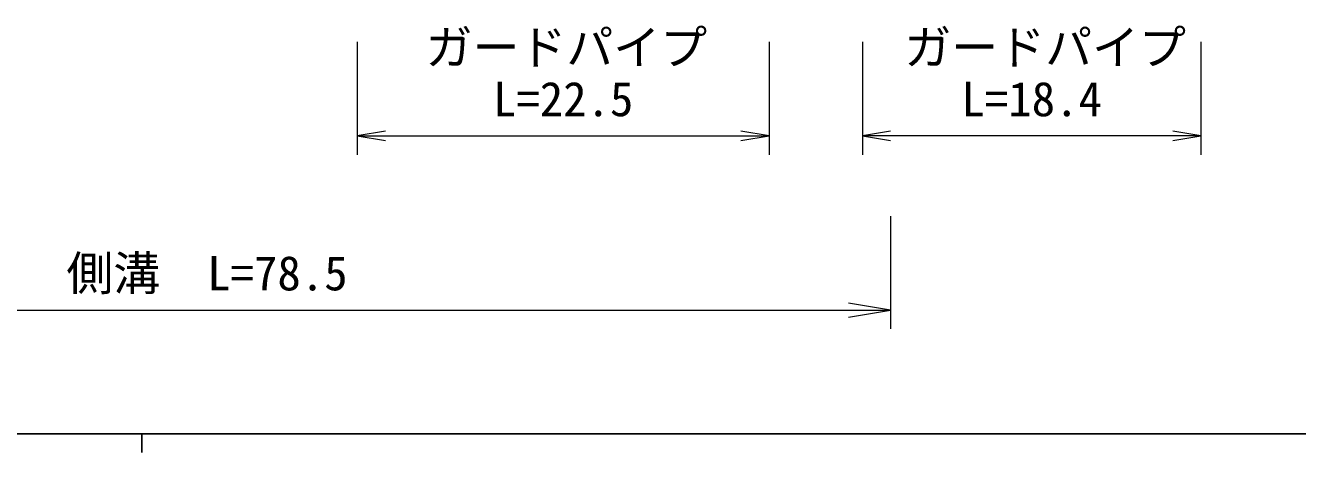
# Model space of a CAD drawing. Units: millimetres, scale not verified. Extents: x 40000 to 680000, y 20000 to 380000.
# Drawn here: x 161810 to 229566, y 204000 to 226729 of the extents above; entities that cross this region are included whole.
import ezdxf
from ezdxf.enums import TextEntityAlignment as Align

# ---------------------------------------------------------------- set-up
doc = ezdxf.new("R2010")
doc.units = ezdxf.units.MM
doc.header["$LTSCALE"] = 1000
doc.layers.add('M-STR-HTXT', color=7, linetype='Continuous', lineweight=13)
doc.layers.add('M-TTL-BAND', color=7, linetype='Continuous', lineweight=25)
doc.styles.add('ＭＳ ゴシック', font='')
doc.styles.get('ＭＳ ゴシック').set_extended_font_data('MS Gothic')

# ---------------------------------------------------------------- blocks, each defined once
blk = doc.blocks.new('open_arrow')
at = {"color": 0, "linetype": 'Continuous', "lineweight": -2}
blk.add_lwpolyline([(7.5, 1.25), (0, 0), (7.5, -1.25)], dxfattribs=at)

msp = doc.modelspace()

# ---------------------------------------------------------------- linework, layer by layer
at = {"layer": 'M-STR-HTXT'}
for p, q in [((179485, 225849), (179485, 219849)), ((201414, 225849), (201414, 219849)), ((206391, 225849), (206391, 219849)), ((224419, 225849), (224419, 219849)), ((179485, 220849), (201414, 220849)), ((224419, 220849), (206391, 220849)), ((207892, 216579), (207892, 210579)), ((133855, 211579), (207892, 211579))]:
    msp.add_line(p, q, dxfattribs=at)
at = {"layer": 'M-TTL-BAND'}
for p, q in [((40000, 205000), (579000, 205000)), ((168000, 205000), (168000, 204000))]:
    msp.add_line(p, q, dxfattribs=at)

# ---------------------------------------------------------------- block references
at = {"layer": 'M-STR-HTXT', "xscale": 200, "yscale": 200}
for p in [(179485, 220849), (206391, 220849)]:
    msp.add_blockref('open_arrow', p, dxfattribs=at)
at = {"layer": 'M-STR-HTXT', "rotation": 180}
for p, xscale, yscale in [((201414, 220849), 200, 200), ((224419, 220849), 200, 200), ((207892, 211579), 300, 300)]:
    msp.add_blockref('open_arrow', p, dxfattribs=dict(at, xscale=xscale, yscale=yscale))

# ---------------------------------------------------------------- texts
at = {"layer": 'M-STR-HTXT', "style": 'ＭＳ ゴシック'}
for p in [(183119, 226484), (208622, 226484)]:
    msp.add_text('ガードパイプ', height=1833, dxfattribs=at).set_placement(p, align=Align.TOP_LEFT)
for s, p in [('L=22.5', (190449, 221349)), ('L=18.4', (215405, 221349)), ('側溝\u3000L=78.5', (171480, 212079))]:
    msp.add_text(s, height=1833, dxfattribs=at).set_placement(p, align=Align.BOTTOM_CENTER)

doc.saveas('drawing.dxf')
